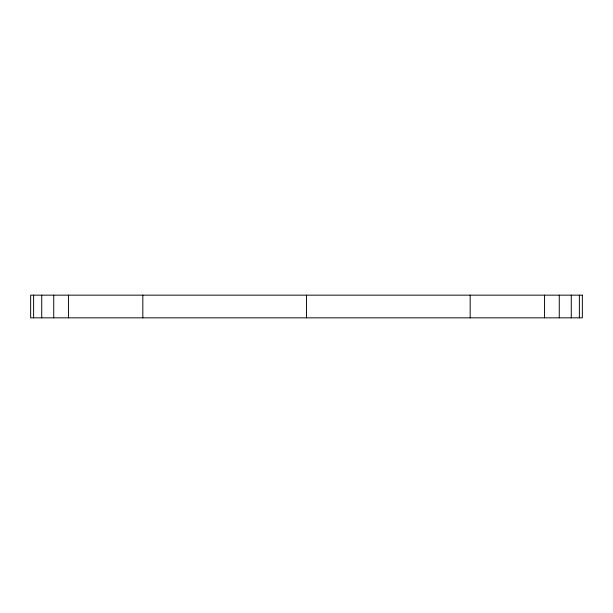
<?xml version="1.0" encoding="UTF-8"?>
<svg xmlns="http://www.w3.org/2000/svg" width="613" height="613" viewBox="0 0 613 613"><rect width="100%" height="100%" fill="white"/><g stroke="black" fill="none" stroke-linecap="round" stroke-linejoin="round"><path stroke-width="0.92" d="M579.377 295.159L579.377 317.841M571.278 295.159L571.278 317.841M559.271 295.159L559.271 317.841M544.559 295.159L544.559 317.841M470.171 295.159L470.171 317.841M306.5 295.159L306.5 317.841M142.829 295.159L142.829 317.841M68.441 295.159L68.441 317.841M53.729 295.159L53.729 317.841M41.722 295.159L41.722 317.841M33.623 295.159L33.623 317.841M582.35 295.159L30.65 295.159L30.65 317.841L582.35 317.841L582.35 295.159"/></g></svg>
